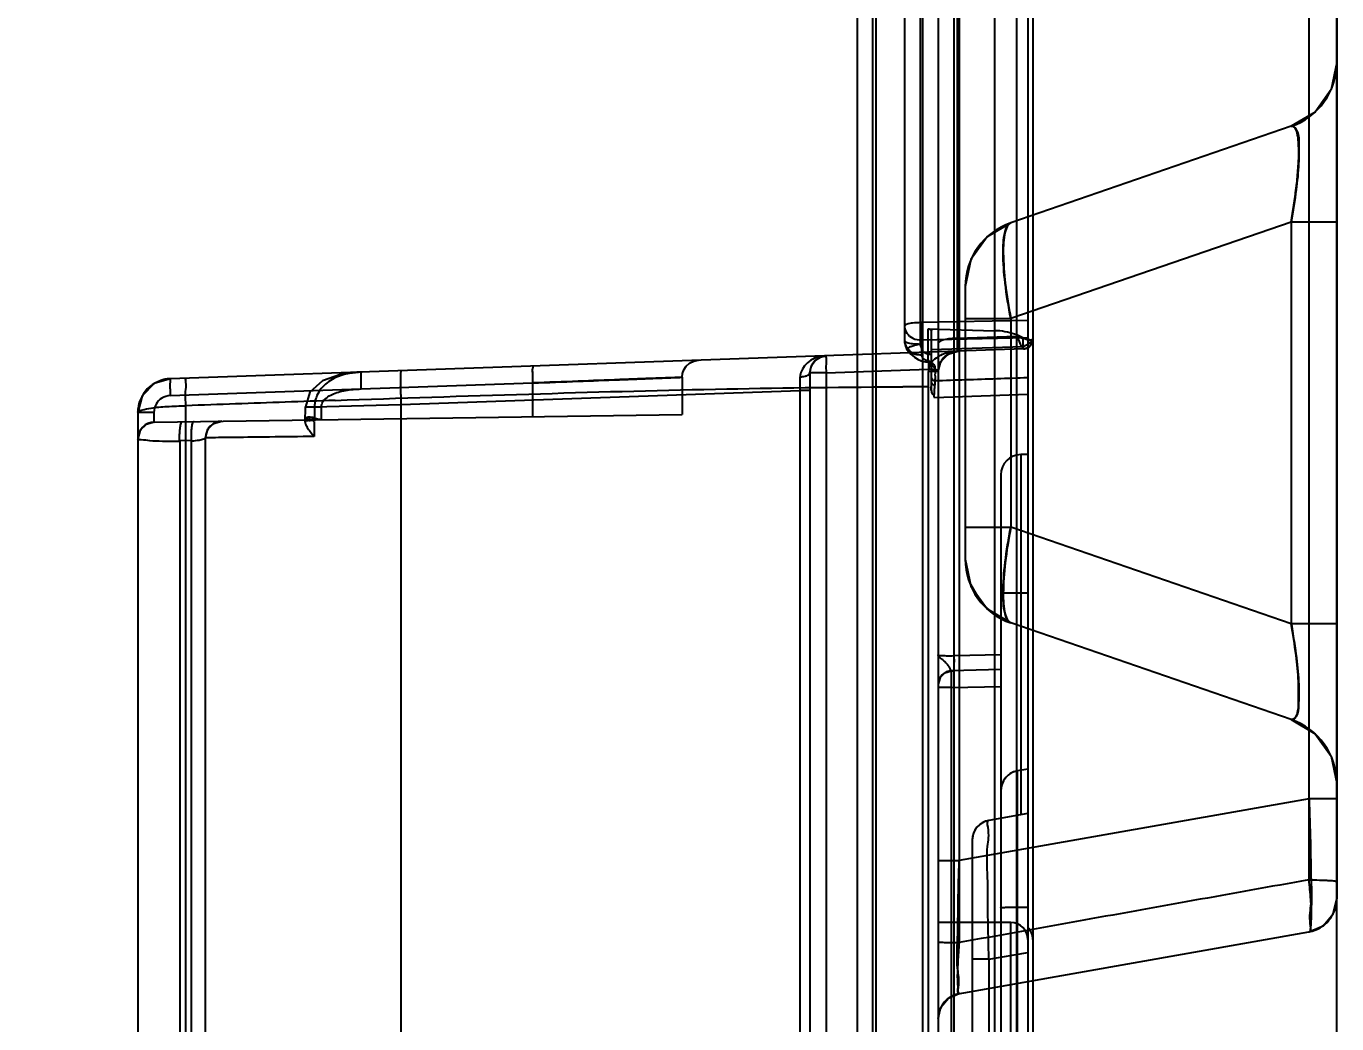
# Model space of a CAD drawing. Header units: millimetres. Extents: x 2750 to 4049, y 1371 to 1831.
# Drawn here: x 3567.16 to 3606.16, y 1622.32 to 1652.02 of the extents above; entities that cross this region are included whole.
import ezdxf

# ---------------------------------------------------------------- set-up
doc = ezdxf.new("R2010")
doc.units = ezdxf.units.MM
doc.styles.get("Standard").update_dxf_attribs({"font": 'arial.ttf'})
doc.dimstyles.get("Standard").update_dxf_attribs({"dimtxt": 0.18, "dimasz": 0.18, "dimexe": 0.18, "dimexo": 0.0625, "dimgap": 0.09, "dimtad": 0, "dimtih": 1, "dimtoh": 1, "dimzin": 0, "dimdsep": 46, "dimtxsty": 'Standard', "dimcen": 0.09, "dimadec": 0, "dimazin": 0, "dimtfac": 1, "dimtofl": 0, "dimtmove": 0, "dimatfit": 3, "dimfxl": 0, "dimtolj": 1, "dimtzin": 0, "dimarcsym": 0})

# ---------------------------------------------------------------- blocks, each defined once
blk = doc.blocks.new('*D208')
at = {"color": 4, "lineweight": -2, "transparency": 16777216}
for p, q in [((3528.156, 1761.986), (3528.156, 1795.057)), ((3536.156, 1795.057), (3553.126, 1795.057)), ((3598.155, 1795.057), (3580.029, 1795.057)), ((3606.155, 1608.016), (3606.155, 1795.057))]:
    blk.add_line(p, q, dxfattribs=at)
at = {"color": 4, "transparency": 16777216}
for points in [[(3536.156, 1796.391), (3536.156, 1793.724), (3528.156, 1795.057)], [(3598.155, 1796.391), (3598.155, 1793.724), (3606.155, 1795.057)]]:
    blk.add_solid(points, dxfattribs=at)
at = {"layer": 'Defpoints', "color": 0, "transparency": 16777216}
for p in [(3528.156, 1795.057), (3528.156, 1761.986), (3606.155, 1608.016)]:
    blk.add_point(p, dxfattribs=at)
at = {"color": 6, "transparency": 16777216, "insert": (3566.577, 1795.057), "char_height": 8, "attachment_point": 5}
blk.add_mtext('\\A1;78.00', dxfattribs=at)

msp = doc.modelspace()

# ---------------------------------------------------------------- linework, layer by layer
at = {"color": 6, "linetype": 'Continuous'}
for p, q in [((3596.96, 1777.291), (3596.96, 1457.291)), ((3594.773, 1520.041), (3594.773, 1724.601)), ((3594.296, 1724.099), (3594.296, 1520.543)), ((3595.973, 1722.378), (3595.973, 1522.264)), ((3597.11, 1721.18), (3597.11, 1523.462)), ((3594.868, 1642.727), (3594.868, 1709.545)), ((3596.634, 1535.004), (3596.634, 1709.638)), ((3594.917, 1707.818), (3594.917, 1624.739)), ((3605.325, 1705.907), (3605.325, 1626.608)), ((3606.155, 1704.919), (3606.155, 1626.045)), ((3592.445, 1561.967), (3592.445, 1682.675)), ((3591.884, 1682.2), (3591.884, 1562.443)), ((3593.829, 1681.271), (3593.829, 1563.371)), ((3592.352, 1563.449), (3592.352, 1681.193)), ((3593.768, 1642.558), (3593.776, 1671.21)), ((3593.291, 1670.976), (3593.291, 1642.657)), ((3606.155, 1650.94), (3605.986, 1650.133)), ((3605.986, 1650.133), (3605.507, 1649.462)), ((3605.507, 1649.462), (3604.8, 1649.04)), ((3604.8, 1649.04), (3596.456, 1646.167)), ((3604.8, 1646.189), (3596.456, 1643.316)), ((3604.8, 1646.189), (3604.8, 1634.231)), ((3606.155, 1646.189), (3604.8, 1646.189)), ((3595.27, 1645.074), (3595.1, 1644.266)), ((3595.1, 1644.266), (3595.1, 1636.154)), ((3596.96, 1643.26), (3593.776, 1643.194)), ((3595.1, 1643.316), (3596.456, 1643.316)), ((3596.456, 1643.316), (3596.456, 1637.104)), ((3596.96, 1642.742), (3593.794, 1642.675)), ((3593.794, 1642.675), (3593.794, 1642.239)), ((3594, 1642.257), (3594, 1643.009)), ((3594, 1643.009), (3595.973, 1642.955)), ((3594.095, 1641.221), (3594.095, 1642.956)), ((3594.868, 1642.727), (3596.634, 1642.789)), ((3596.809, 1642.745), (3596.811, 1642.476)), ((3596.835, 1642.411), (3571.448, 1641.525)), ((3596.811, 1642.476), (3594.095, 1642.382)), ((3594.296, 1642.586), (3594.296, 1642.15)), ((3582.233, 1641.399), (3582.233, 1641.678)), ((3586.678, 1641.568), (3586.678, 1640.456)), ((3590.477, 1641.704), (3590.477, 1602.938)), ((3590.962, 1641.704), (3590.477, 1641.704)), ((3590.962, 1641.704), (3594.008, 1641.811)), ((3590.962, 1641.704), (3590.962, 1602.938)), ((3594.005, 1602.902), (3594.005, 1641.741)), ((3594.296, 1641.741), (3594.005, 1641.741)), ((3594.297, 1641.756), (3594.296, 1641.741)), ((3571.439, 1641.022), (3582.233, 1641.399)), ((3578.307, 1640.76), (3590.186, 1641.175)), ((3582.232, 1640.394), (3582.232, 1641.398)), ((3590.186, 1603.467), (3590.186, 1641.175)), ((3590.477, 1641.175), (3590.186, 1641.175)), ((3592.997, 1641.285), (3593.243, 1641.285)), ((3571.906, 1603.922), (3571.906, 1640.72)), ((3575.735, 1640.685), (3578.307, 1640.76)), ((3578.307, 1640.76), (3578.307, 1603.882)), ((3596.96, 1641.051), (3594.187, 1640.958)), ((3570.478, 1640.521), (3570.478, 1604.122)), ((3570.955, 1640.521), (3570.478, 1640.521)), ((3570.955, 1640.521), (3570.955, 1640.236)), ((3570.971, 1640.236), (3586.678, 1640.456)), ((3575.459, 1640.235), (3575.464, 1640.685)), ((3575.464, 1640.685), (3575.941, 1640.685)), ((3575.735, 1640.685), (3575.735, 1640.306)), ((3575.941, 1640.306), (3575.941, 1640.685)), ((3570.971, 1640.236), (3570.963, 1640.236)), ((3575.729, 1640.25), (3575.729, 1639.806)), ((3575.941, 1640.306), (3575.872, 1640.305)), ((3572.072, 1639.681), (3571.723, 1639.676)), ((3571.724, 1639.659), (3571.724, 1604.982)), ((3572.073, 1604.977), (3572.073, 1639.664)), ((3572.488, 1604.877), (3572.488, 1639.764)), ((3596.756, 1639.266), (3596.756, 1628.546)), ((3596.96, 1639.266), (3596.756, 1639.266)), ((3596.156, 1638.666), (3596.156, 1605.976)), ((3595.1, 1637.104), (3596.456, 1637.104)), ((3604.8, 1634.231), (3596.456, 1637.104)), ((3595.1, 1636.154), (3595.27, 1635.346)), ((3596.96, 1635.137), (3596.156, 1635.137)), ((3604.8, 1631.381), (3596.456, 1634.254)), ((3606.155, 1634.231), (3604.8, 1634.231)), ((3594.773, 1633.282), (3596.156, 1633.318)), ((3594.349, 1632.627), (3594.296, 1632.429)), ((3594.296, 1632.528), (3594.296, 1632.431)), ((3596.156, 1632.87), (3594.688, 1632.831)), ((3594.688, 1632.831), (3594.735, 1632.832)), ((3594.688, 1611.813), (3594.688, 1632.829)), ((3594.688, 1632.329), (3594.296, 1632.329)), ((3594.688, 1632.329), (3596.156, 1632.367)), ((3604.8, 1631.381), (3605.507, 1630.958)), ((3596.96, 1629.905), (3596.656, 1629.852)), ((3596.656, 1614.73), (3596.656, 1629.852)), ((3605.331, 1629.015), (3594.919, 1627.179)), ((3606.155, 1629.014), (3605.331, 1629.014)), ((3596.96, 1628.582), (3595.802, 1628.378)), ((3595.306, 1627.787), (3595.306, 1616.794)), ((3594.296, 1627.179), (3594.919, 1627.179)), ((3596.656, 1625.796), (3596.96, 1625.798)), ((3596.458, 1625.336), (3594.296, 1625.336)), ((3596.458, 1619.306), (3596.458, 1625.336)), ((3594.893, 1623.215), (3605.328, 1625.055)), ((3605.332, 1625.056), (3605.334, 1625.057)), ((3595.802, 1624.242), (3596.96, 1624.446)), ((3595.802, 1624.242), (3595.306, 1624.242)), ((3595.802, 1624.242), (3595.802, 1620.339)), ((3594.296, 1622.478), (3594.377, 1622.816))]:
    msp.add_line(p, q, dxfattribs=at)
for points in [[(3596.456, 1646.167), (3595.75, 1645.746), (3595.27, 1645.074)], [(3596.829, 1642.411), (3596.961, 1642.448), (3597.06, 1642.538), (3597.108, 1642.665)], [(3596.84, 1642.411), (3596.991, 1642.467), (3597.083, 1642.578), (3597.111, 1642.703)], [(3597.11, 1642.703), (3597.11, 1642.699), (3597.108, 1642.694), (3597.102, 1642.69)], [(3593.396, 1642.35), (3593.484, 1642.253), (3593.585, 1642.168), (3593.702, 1642.095), (3593.838, 1642.04), (3593.993, 1642.014)], [(3594.295, 1641.756), (3594.357, 1642.004), (3594.49, 1642.184), (3594.664, 1642.296), (3594.878, 1642.343)], [(3594.296, 1641.742), (3594.374, 1642.037), (3594.586, 1642.256), (3594.878, 1642.343)], [(3596.838, 1642.413), (3596.904, 1642.426), (3596.965, 1642.454)], [(3586.678, 1641.568), (3586.69, 1641.678), (3586.728, 1641.79), (3586.797, 1641.896), (3586.895, 1641.985), (3587.02, 1642.048), (3587.164, 1642.074)], [(3590.477, 1641.704), (3590.527, 1641.922), (3590.64, 1642.075), (3590.79, 1642.17), (3590.962, 1642.206)], [(3594.052, 1641.996), (3594.091, 1641.96), (3594.095, 1641.955)], [(3571.448, 1641.525), (3570.959, 1641.379), (3570.606, 1641.012), (3570.478, 1640.521)], [(3571.448, 1641.525), (3571.293, 1641.507), (3571.144, 1641.465)], [(3577.137, 1641.724), (3576.504, 1641.653), (3575.973, 1641.461), (3575.597, 1641.12), (3575.464, 1640.685)], [(3594.095, 1641.4), (3594.094, 1641.368), (3594.089, 1641.33)], [(3570.495, 1640.702), (3570.482, 1640.612), (3570.478, 1640.521)], [(3575.778, 1640.335), (3575.684, 1640.367), (3575.607, 1640.384), (3575.549, 1640.384), (3575.488, 1640.361)], [(3570.971, 1640.236), (3570.722, 1640.166), (3570.546, 1639.989), (3570.478, 1639.736)], [(3572.488, 1639.765), (3572.557, 1640.018), (3572.733, 1640.195), (3572.981, 1640.264)], [(3575.536, 1640.317), (3575.517, 1640.304), (3575.514, 1640.305), (3575.516, 1640.296), (3575.521, 1640.28)], [(3595.1, 1636.154), (3595.218, 1635.476), (3595.561, 1634.873)], [(3595.27, 1635.346), (3595.75, 1634.675), (3596.456, 1634.254)], [(3595.561, 1634.873), (3595.969, 1634.5), (3596.456, 1634.254)], [(3594.349, 1632.628), (3594.491, 1632.774), (3594.688, 1632.831)], [(3605.507, 1630.958), (3605.986, 1630.287), (3606.155, 1629.48)], [(3596.656, 1629.852), (3596.54, 1629.819), (3596.426, 1629.759), (3596.323, 1629.671), (3596.238, 1629.556), (3596.181, 1629.417), (3596.16, 1629.261)], [(3595.802, 1628.378), (3595.663, 1628.335), (3595.529, 1628.254), (3595.415, 1628.131), (3595.336, 1627.972), (3595.306, 1627.787)], [(3605.331, 1625.056), (3605.754, 1625.241), (3606.049, 1625.596), (3606.155, 1626.045)], [(3605.325, 1625.055), (3605.748, 1625.237), (3606.048, 1625.592)], [(3594.377, 1622.816), (3594.6, 1623.083), (3594.919, 1623.22)], [(3594.43, 1622.907), (3594.57, 1623.06), (3594.738, 1623.164), (3594.917, 1623.22)], [(3594.296, 1622.48), (3594.332, 1622.709), (3594.43, 1622.907)]]:
    msp.add_lwpolyline(points, dxfattribs=at)
for centre, radius, start, end in [((3604.145, 1650.94), 2.01, 288.9998, 0), ((3597.11, 1644.266), 2.01, 109, 180), ((3596.819, 1642.703), 0.291, 272, 0.0473), ((3593.794, 1642.657), 0.502, 180.0053, 217.7717), ((3594.899, 1641.741), 0.603, 92, 180), ((3590.98, 1641.704), 0.502, 92, 180), ((3571.483, 1640.521), 1.005, 92, 180), ((3503.004, 1642.097), 87.187, 359.39424, 359.6619), ((3594.896, 1641.741), 0.891, 175.4953, 180.0054), ((3593.271, 1513.198), 128.087, 89.67439, 90.01281), ((3610.775, 1641.134), 16.583, 178.8525, 179.2834), ((3570.978, 1639.736), 0.5, 90.8, 180), ((3572.988, 1639.764), 0.5, 90.8092, 180.0015), ((3596.756, 1638.666), 0.6, 90, 180), ((3597.11, 1636.154), 2.01, 180, 251), ((3594.698, 1632.429), 0.402, 91.497, 180), ((3604.145, 1629.48), 2.01, 0, 71.0002), ((3596.76, 1629.261), 0.6, 100, 180), ((3595.906, 1627.787), 0.6, 100, 180), ((3605.15, 1626.045), 1.005, 280.5264, 0.0039), ((3596.458, 1624.834), 0.502, 0, 90), ((3596.608, 1624.834), 0.502, 0, 45.4531), ((3595.048, 1622.48), 0.751, 100, 180)]:
    msp.add_arc(centre, radius, start, end, dxfattribs=at)
for points, knots in [([(3604.8, 1649.04), (3604.857, 1649.059), (3605.033, 1648.868), (3605.016, 1648.481), (3605.035, 1647.873), (3604.941, 1647.085), (3604.855, 1646.507), (3604.8, 1646.189)], [0, 0, 0, 0, 0.062091, 0.192625, 0.406543, 0.671863, 1, 1, 1, 1]), ([(3604.8, 1646.189), (3604.858, 1646.525), (3604.947, 1647.126), (3605.039, 1647.934), (3605.015, 1648.524), (3605.022, 1648.896), (3604.853, 1649.058), (3604.8, 1649.04)], [0, 0, 0, 0, 0.346415, 0.617427, 0.823529, 0.942564, 1, 1, 1, 1]), ([(3604.8, 1646.189), (3604.834, 1646.385), (3604.895, 1646.769), (3604.966, 1647.326), (3605.012, 1647.833), (3605.03, 1648.268), (3605.02, 1648.575), (3604.994, 1648.77), (3604.969, 1648.878), (3604.937, 1648.96), (3604.9, 1649.017), (3604.851, 1649.048), (3604.815, 1649.045), (3604.8, 1649.04)], [0, 0, 0, 0, 0.20118, 0.393131, 0.567531, 0.716177, 0.832393, 0.877871, 0.915035, 0.944213, 0.966256, 0.983344, 1, 1, 1, 1]), ([(3596.456, 1646.167), (3596.355, 1646.132), (3596.233, 1645.77), (3596.213, 1645.19), (3596.277, 1644.307), (3596.387, 1643.665), (3596.456, 1643.316)], [0, 0, 0, 0, 0.109663, 0.325656, 0.634315, 1, 1, 1, 1]), ([(3596.456, 1643.316), (3596.387, 1643.666), (3596.277, 1644.31), (3596.213, 1645.193), (3596.233, 1645.772), (3596.356, 1646.132), (3596.456, 1646.167)], [0, 0, 0, 0, 0.366771, 0.675451, 0.890813, 1, 1, 1, 1]), ([(3596.456, 1643.316), (3596.388, 1643.667), (3596.279, 1644.314), (3596.22, 1645.2), (3596.238, 1645.778), (3596.358, 1646.133), (3596.456, 1646.167)], [0, 0, 0, 0, 0.367999, 0.679278, 0.893752, 1, 1, 1, 1]), ([(3596.456, 1646.167), (3596.356, 1646.132), (3596.237, 1645.766), (3596.22, 1645.184), (3596.281, 1644.301), (3596.389, 1643.661), (3596.456, 1643.316)], [0, 0, 0, 0, 0.109154, 0.327499, 0.638501, 1, 1, 1, 1]), ([(3593.776, 1643.194), (3593.695, 1643.193), (3593.546, 1643.184), (3593.4, 1643.161), (3593.291, 1643.12), (3593.291, 1643.093)], [0, 0, 0, 0, 0.482611, 0.839451, 1, 1, 1, 1]), ([(3593.291, 1643.093), (3593.291, 1643.02), (3593.345, 1642.865), (3593.54, 1642.711), (3593.708, 1642.675), (3593.794, 1642.675)], [0, 0, 0, 0, 0.306487, 0.640621, 1, 1, 1, 1]), ([(3593.776, 1643.194), (3593.777, 1643.124), (3593.78, 1642.995), (3593.786, 1642.822), (3593.791, 1642.72), (3593.794, 1642.675)], [0, 0, 0, 0, 0.40657, 0.742719, 1, 1, 1, 1]), ([(3594, 1643.009), (3594.016, 1643.008), (3594.045, 1643.003), (3594.081, 1642.988), (3594.095, 1642.966), (3594.095, 1642.956)], [0, 0, 0, 0, 0.410569, 0.7513, 1, 1, 1, 1]), ([(3594.868, 1642.727), (3594.796, 1642.726), (3594.661, 1642.719), (3594.479, 1642.691), (3594.361, 1642.657), (3594.296, 1642.608), (3594.296, 1642.586)], [0, 0, 0, 0, 0.352794, 0.672964, 0.890889, 1, 1, 1, 1]), ([(3594.878, 1642.343), (3594.863, 1642.343), (3594.88, 1642.439), (3594.858, 1642.533), (3594.867, 1642.659), (3594.868, 1642.727)], [0, 0, 0, 0, 0.122491, 0.466375, 1, 1, 1, 1]), ([(3596.809, 1642.745), (3596.733, 1642.789), (3596.56, 1642.864), (3596.278, 1642.933), (3596.076, 1642.952), (3595.973, 1642.955)], [0, 0, 0, 0, 0.304408, 0.643989, 1, 1, 1, 1]), ([(3596.835, 1642.411), (3596.853, 1642.408), (3596.751, 1642.505), (3596.745, 1642.595), (3596.668, 1642.721), (3596.634, 1642.789)], [0, 0, 0, 0, 0.127061, 0.468999, 1, 1, 1, 1]), ([(3597.102, 1642.69), (3597.077, 1642.673), (3596.982, 1642.681), (3596.83, 1642.71), (3596.703, 1642.757), (3596.634, 1642.789)], [0, 0, 0, 0, 0.184797, 0.529577, 1, 1, 1, 1]), ([(3597.072, 1642.646), (3597.049, 1642.65), (3596.996, 1642.662), (3596.907, 1642.693), (3596.843, 1642.725), (3596.809, 1642.745)], [0, 0, 0, 0, 0.23893, 0.578452, 1, 1, 1, 1]), ([(3596.84, 1642.412), (3596.865, 1642.415), (3596.898, 1642.421), (3596.947, 1642.442), (3596.988, 1642.467), (3597.031, 1642.507), (3597.065, 1642.554), (3597.089, 1642.607), (3597.099, 1642.653), (3597.102, 1642.681), (3597.102, 1642.69)], [0, 0, 0, 0, 0.176998, 0.243373, 0.379965, 0.520081, 0.661155, 0.80039, 0.935088, 1, 1, 1, 1]), ([(3597.108, 1642.665), (3597.107, 1642.657), (3597.107, 1642.633), (3597.079, 1642.639), (3597.072, 1642.646)], [0, 0, 0, 0, 0.451277, 1, 1, 1, 1]), ([(3593.291, 1642.657), (3593.291, 1642.63), (3593.398, 1642.591), (3593.541, 1642.568), (3593.687, 1642.559), (3593.768, 1642.558)], [0, 0, 0, 0, 0.159376, 0.515681, 1, 1, 1, 1]), ([(3593.291, 1642.657), (3593.291, 1642.585), (3593.342, 1642.432), (3593.536, 1642.276), (3593.706, 1642.239), (3593.794, 1642.239)], [0, 0, 0, 0, 0.299098, 0.630605, 1, 1, 1, 1]), ([(3593.768, 1642.558), (3593.709, 1642.544), (3593.614, 1642.52), (3593.49, 1642.481), (3593.41, 1642.452), (3593.379, 1642.407), (3593.38, 1642.392)], [0, 0, 0, 0, 0.412448, 0.674992, 0.893908, 1, 1, 1, 1]), ([(3593.38, 1642.392), (3593.382, 1642.372), (3593.408, 1642.325), (3593.494, 1642.284), (3593.624, 1642.246), (3593.731, 1642.238), (3593.794, 1642.239)], [0, 0, 0, 0, 0.127291, 0.318153, 0.594487, 1, 1, 1, 1]), ([(3594, 1642.254), (3593.966, 1642.259), (3593.899, 1642.277), (3593.837, 1642.36), (3593.788, 1642.45), (3593.772, 1642.521), (3593.768, 1642.558)], [0, 0, 0, 0, 0.247241, 0.478288, 0.729667, 1, 1, 1, 1]), ([(3593.998, 1642.312), (3594.023, 1642.314), (3593.968, 1642.155), (3594.019, 1642.007), (3593.993, 1641.659), (3594, 1641.421), (3593.999, 1641.283)], [0, 0, 0, 0, 0.072049, 0.280211, 0.598887, 1, 1, 1, 1]), ([(3594.878, 1642.343), (3594.783, 1642.34), (3594.622, 1642.317), (3594.404, 1642.246), (3594.221, 1642.144), (3594.074, 1641.999), (3594.017, 1641.871), (3594.008, 1641.811)], [0, 0, 0, 0, 0.26326, 0.441331, 0.627788, 0.83345, 1, 1, 1, 1]), ([(3597.072, 1642.646), (3597.056, 1642.621), (3597.015, 1642.577), (3596.945, 1642.53), (3596.874, 1642.501), (3596.83, 1642.485), (3596.811, 1642.476)], [0, 0, 0, 0, 0.279183, 0.558001, 0.802884, 1, 1, 1, 1]), ([(3596.829, 1642.411), (3596.819, 1642.411), (3596.818, 1642.447), (3596.813, 1642.464), (3596.811, 1642.476)], [0, 0, 0, 0, 0.465037, 1, 1, 1, 1]), ([(3582.233, 1641.399), (3582.232, 1641.484), (3582.249, 1641.647), (3582.204, 1641.767), (3582.254, 1641.902), (3582.232, 1641.902)], [0, 0, 0, 0, 0.50909, 0.868632, 1, 1, 1, 1]), ([(3582.233, 1641.678), (3582.233, 1641.732), (3582.206, 1641.778), (3582.253, 1641.902), (3582.232, 1641.902)], [0, 0, 0, 0, 0.724149, 1, 1, 1, 1]), ([(3590.962, 1642.206), (3590.903, 1642.204), (3590.765, 1642.188), (3590.552, 1642.117), (3590.347, 1641.969), (3590.229, 1641.778), (3590.183, 1641.638), (3590.19, 1641.582)], [0, 0, 0, 0, 0.163038, 0.383875, 0.612616, 0.84514, 1, 1, 1, 1]), ([(3590.962, 1642.206), (3590.94, 1642.206), (3590.977, 1642.072), (3590.943, 1641.948), (3590.959, 1641.788), (3590.962, 1641.704)], [0, 0, 0, 0, 0.134879, 0.500575, 1, 1, 1, 1]), ([(3593.794, 1642.239), (3593.794, 1642.222), (3593.801, 1642.196), (3593.819, 1642.163), (3593.838, 1642.138), (3593.864, 1642.114), (3593.895, 1642.096), (3593.928, 1642.079), (3593.964, 1642.071), (3593.987, 1642.062), (3593.998, 1642.058)], [0, 0, 0, 0, 0.169828, 0.271992, 0.375865, 0.497167, 0.625336, 0.750355, 0.873824, 1, 1, 1, 1]), ([(3593.998, 1642.059), (3593.997, 1642.045), (3593.989, 1641.981), (3594, 1642.159), (3593.997, 1642.202), (3593.997, 1642.257)], [0, 0, 0, 0, 0.151795, 0.413412, 1, 1, 1, 1]), ([(3594.095, 1642.237), (3594.097, 1642.239), (3594.079, 1642.247), (3594.054, 1642.251), (3594.02, 1642.257), (3593.997, 1642.257)], [0, 0, 0, 0, 0.094482, 0.342816, 1, 1, 1, 1]), ([(3593.998, 1642.058), (3594.02, 1642.051), (3594.064, 1642.027), (3594.121, 1641.989), (3594.164, 1641.949), (3594.19, 1641.911), (3594.195, 1641.884), (3594.196, 1641.872)], [0, 0, 0, 0, 0.240979, 0.526576, 0.716732, 0.868653, 1, 1, 1, 1]), ([(3593.998, 1642.058), (3594.006, 1642.045), (3594.021, 1642.022), (3594.05, 1641.998), (3594.074, 1641.98), (3594.095, 1641.966), (3594.095, 1641.955)], [0, 0, 0, 0, 0.328091, 0.570198, 0.765733, 1, 1, 1, 1]), ([(3594.095, 1641.955), (3594.095, 1641.945), (3594.112, 1641.9), (3594.16, 1641.871), (3594.196, 1641.871)], [0, 0, 0, 0, 0.226077, 1, 1, 1, 1]), ([(3571.448, 1641.525), (3571.444, 1641.525), (3571.443, 1641.506), (3571.438, 1641.483), (3571.436, 1641.434), (3571.434, 1641.372), (3571.434, 1641.294), (3571.435, 1641.176), (3571.437, 1641.084), (3571.439, 1641.022)], [0, 0, 0, 0, 0.02109, 0.077584, 0.169373, 0.295459, 0.452863, 0.631053, 1, 1, 1, 1]), ([(3571.906, 1640.72), (3571.903, 1640.86), (3571.882, 1641.124), (3571.932, 1641.329), (3571.888, 1641.54), (3571.924, 1641.542)], [0, 0, 0, 0, 0.511465, 0.868759, 1, 1, 1, 1]), ([(3577.136, 1641.724), (3576.95, 1641.717), (3576.608, 1641.674), (3576.138, 1641.463), (3575.812, 1641.121), (3575.734, 1640.818), (3575.735, 1640.685)], [0, 0, 0, 0, 0.290124, 0.53263, 0.79247, 1, 1, 1, 1]), ([(3577.127, 1641.221), (3577.126, 1641.236), (3577.125, 1641.266), (3577.124, 1641.312), (3577.123, 1641.359), (3577.122, 1641.42), (3577.121, 1641.48), (3577.122, 1641.537), (3577.122, 1641.575), (3577.123, 1641.61), (3577.124, 1641.64), (3577.125, 1641.667), (3577.127, 1641.69), (3577.13, 1641.708), (3577.132, 1641.718), (3577.134, 1641.723), (3577.136, 1641.724)], [0, 0, 0, 0, 0.089263, 0.181194, 0.274198, 0.36693, 0.545606, 0.62847, 0.70506, 0.774104, 0.834572, 0.885732, 0.935731, 0.970707, 0.991413, 1, 1, 1, 1]), ([(3578.307, 1641.764), (3578.305, 1641.764), (3578.303, 1641.755), (3578.301, 1641.743), (3578.299, 1641.718), (3578.297, 1641.686), (3578.295, 1641.644), (3578.293, 1641.571), (3578.293, 1641.459), (3578.294, 1641.304), (3578.297, 1641.129), (3578.301, 1640.945), (3578.305, 1640.821), (3578.307, 1640.76)], [0, 0, 0, 0, 0.005684, 0.020161, 0.043729, 0.076313, 0.117793, 0.168034, 0.294231, 0.45188, 0.630388, 0.817261, 1, 1, 1, 1]), ([(3582.232, 1641.397), (3582.68, 1641.415), (3583.548, 1641.447), (3584.704, 1641.492), (3585.748, 1641.532), (3586.203, 1641.549), (3586.797, 1641.572), (3586.219, 1641.55), (3585.761, 1641.533), (3584.718, 1641.493), (3583.554, 1641.448), (3582.682, 1641.416), (3582.232, 1641.398)], [0, 0, 0, 0, 0.151116, 0.289806, 0.401214, 0.474369, 0.500002, 0.524366, 0.596616, 0.708408, 0.848325, 1, 1, 1, 1]), ([(3590.19, 1641.582), (3590.237, 1641.583), (3590.323, 1641.594), (3590.427, 1641.626), (3590.477, 1641.679), (3590.477, 1641.704)], [0, 0, 0, 0, 0.43407, 0.774258, 1, 1, 1, 1]), ([(3594.295, 1641.756), (3594.297, 1641.769), (3594.235, 1641.79), (3594.151, 1641.796), (3594.06, 1641.806), (3594.008, 1641.811)], [0, 0, 0, 0, 0.131485, 0.472394, 1, 1, 1, 1]), ([(3594.095, 1641.552), (3594.094, 1641.543), (3594.103, 1641.52), (3594.135, 1641.487), (3594.171, 1641.465), (3594.196, 1641.466)], [0, 0, 0, 0, 0.203016, 0.474129, 1, 1, 1, 1]), ([(3594.196, 1641.872), (3594.196, 1641.838), (3594.2, 1641.776), (3594.199, 1641.687), (3594.199, 1641.608), (3594.201, 1641.535), (3594.196, 1641.489), (3594.196, 1641.467)], [0, 0, 0, 0, 0.245947, 0.462838, 0.65692, 0.8338, 1, 1, 1, 1]), ([(3594.196, 1641.467), (3594.503, 1641.478), (3595.117, 1641.499), (3596.039, 1641.529), (3596.653, 1641.551), (3596.96, 1641.562)], [0, 0, 0, 0, 0.33335, 0.666706, 1, 1, 1, 1]), ([(3575.941, 1640.685), (3575.941, 1640.736), (3575.976, 1640.845), (3576.098, 1640.969), (3576.26, 1641.063), (3576.45, 1641.132), (3576.661, 1641.18), (3576.889, 1641.209), (3577.046, 1641.218), (3577.127, 1641.221)], [0, 0, 0, 0, 0.10957, 0.231508, 0.364827, 0.508704, 0.662652, 0.826625, 1, 1, 1, 1]), ([(3576.346, 1640.881), (3578.267, 1640.949), (3582.041, 1641.07), (3587.591, 1641.228), (3591.221, 1641.274), (3592.997, 1641.285)], [0, 0, 0, 0, 0.346135, 0.68005, 1, 1, 1, 1]), ([(3594.063, 1641.282), (3594.069, 1641.262), (3594.076, 1641.229), (3594.082, 1641.195), (3594.084, 1641.183)], [0, 0, 0, 0, 0.614072, 1, 1, 1, 1]), ([(3594.084, 1641.183), (3594.085, 1641.202), (3594.088, 1641.274), (3594.095, 1641.347), (3594.095, 1641.4)], [0, 0, 0, 0, 0.265215, 1, 1, 1, 1]), ([(3594.084, 1641.183), (3594.087, 1641.163), (3594.098, 1641.126), (3594.115, 1641.071), (3594.145, 1641.048), (3594.161, 1641.039)], [0, 0, 0, 0, 0.357691, 0.677642, 1, 1, 1, 1]), ([(3594.095, 1641.4), (3594.095, 1641.383), (3594.133, 1641.352), (3594.171, 1641.342), (3594.194, 1641.342)], [0, 0, 0, 0, 0.42041, 1, 1, 1, 1]), ([(3594.194, 1641.342), (3594.189, 1641.314), (3594.18, 1641.251), (3594.176, 1641.152), (3594.171, 1641.081), (3594.168, 1641.045)], [0, 0, 0, 0, 0.287025, 0.634959, 1, 1, 1, 1]), ([(3570.478, 1640.521), (3570.478, 1640.561), (3570.664, 1640.614), (3570.914, 1640.664), (3571.381, 1640.704), (3571.718, 1640.717), (3571.906, 1640.72)], [0, 0, 0, 0, 0.082278, 0.292654, 0.612759, 1, 1, 1, 1]), ([(3571.439, 1641.022), (3571.355, 1641.017), (3571.184, 1640.969), (3570.998, 1640.777), (3570.957, 1640.605), (3570.955, 1640.521)], [0, 0, 0, 0, 0.332551, 0.667788, 1, 1, 1, 1]), ([(3576.346, 1640.881), (3575.853, 1640.863), (3574.866, 1640.826), (3573.386, 1640.776), (3572.4, 1640.739), (3571.906, 1640.72)], [0, 0, 0, 0, 0.333326, 0.666657, 1, 1, 1, 1]), ([(3594.168, 1641.045), (3594.163, 1641.029), (3594.158, 1640.996), (3594.176, 1640.968), (3594.187, 1640.958)], [0, 0, 0, 0, 0.541217, 1, 1, 1, 1]), ([(3575.461, 1640.326), (3575.461, 1640.337), (3575.475, 1640.355), (3575.503, 1640.369), (3575.537, 1640.376), (3575.581, 1640.376), (3575.636, 1640.369), (3575.702, 1640.352), (3575.748, 1640.339), (3575.774, 1640.332)], [0, 0, 0, 0, 0.09925, 0.175973, 0.275794, 0.404799, 0.567766, 0.767539, 1, 1, 1, 1]), ([(3575.726, 1640.251), (3575.714, 1640.257), (3575.69, 1640.267), (3575.656, 1640.287), (3575.62, 1640.285), (3575.595, 1640.307), (3575.56, 1640.3), (3575.532, 1640.291), (3575.497, 1640.279), (3575.471, 1640.298), (3575.461, 1640.317), (3575.461, 1640.326)], [0, 0, 0, 0, 0.132788, 0.265413, 0.38368, 0.478141, 0.564232, 0.714084, 0.796674, 0.909243, 1, 1, 1, 1]), ([(3575.465, 1640.326), (3575.463, 1640.315), (3575.467, 1640.285), (3575.51, 1640.275), (3575.544, 1640.289), (3575.579, 1640.299), (3575.618, 1640.303), (3575.658, 1640.306), (3575.697, 1640.306), (3575.723, 1640.306), (3575.735, 1640.306)], [0, 0, 0, 0, 0.113567, 0.25085, 0.359639, 0.481692, 0.610019, 0.744718, 0.877118, 1, 1, 1, 1]), ([(3575.774, 1640.332), (3575.758, 1640.337), (3575.715, 1640.332), (3575.671, 1640.295), (3575.622, 1640.275), (3575.581, 1640.272), (3575.549, 1640.291), (3575.525, 1640.317), (3575.514, 1640.355), (3575.474, 1640.354), (3575.467, 1640.335), (3575.465, 1640.326)], [0, 0, 0, 0, 0.13742, 0.322336, 0.462016, 0.560376, 0.648558, 0.748097, 0.853589, 0.92796, 1, 1, 1, 1]), ([(3575.889, 1640.307), (3575.874, 1640.31), (3575.849, 1640.315), (3575.81, 1640.321), (3575.787, 1640.327), (3575.774, 1640.332)], [0, 0, 0, 0, 0.389256, 0.656706, 1, 1, 1, 1]), ([(3571.724, 1639.659), (3571.722, 1639.687), (3571.72, 1639.757), (3571.721, 1639.864), (3571.726, 1639.958), (3571.732, 1640.024), (3571.737, 1640.067), (3571.743, 1640.106), (3571.751, 1640.151), (3571.764, 1640.196), (3571.779, 1640.233), (3571.796, 1640.248), (3571.803, 1640.248)], [0, 0, 0, 0, 0.141176, 0.345157, 0.525918, 0.604336, 0.674025, 0.738138, 0.798778, 0.902431, 0.963369, 1, 1, 1, 1]), ([(3572.073, 1639.664), (3572.071, 1639.692), (3572.069, 1639.762), (3572.07, 1639.869), (3572.075, 1639.963), (3572.081, 1640.029), (3572.086, 1640.072), (3572.092, 1640.111), (3572.1, 1640.156), (3572.113, 1640.201), (3572.128, 1640.238), (3572.145, 1640.253), (3572.152, 1640.253)], [0, 0, 0, 0, 0.141188, 0.345158, 0.525913, 0.604328, 0.674015, 0.738127, 0.798766, 0.902421, 0.963367, 1, 1, 1, 1]), ([(3575.524, 1640.3), (3575.508, 1640.3), (3575.473, 1640.293), (3575.452, 1640.234), (3575.473, 1640.16), (3575.523, 1640.061), (3575.612, 1639.939), (3575.686, 1639.853), (3575.729, 1639.806)], [0, 0, 0, 0, 0.076782, 0.152178, 0.269006, 0.446266, 0.689864, 1, 1, 1, 1]), ([(3571.724, 1639.659), (3571.554, 1639.656), (3571.265, 1639.661), (3570.852, 1639.662), (3570.661, 1639.708), (3570.477, 1639.703), (3570.478, 1639.736)], [0, 0, 0, 0, 0.405319, 0.713611, 0.920037, 1, 1, 1, 1]), ([(3572.488, 1639.763), (3572.487, 1639.743), (3572.405, 1639.709), (3572.279, 1639.684), (3572.148, 1639.671), (3572.073, 1639.664)], [0, 0, 0, 0, 0.135383, 0.475583, 1, 1, 1, 1]), ([(3575.729, 1639.806), (3575.285, 1639.8), (3574.497, 1639.791), (3573.491, 1639.778), (3572.855, 1639.77), (3572.562, 1639.766), (3572.488, 1639.764)], [0, 0, 0, 0, 0.411003, 0.72938, 0.930941, 1, 1, 1, 1]), ([(3596.456, 1634.254), (3596.355, 1634.288), (3596.233, 1634.65), (3596.213, 1635.23), (3596.277, 1636.113), (3596.387, 1636.755), (3596.456, 1637.104)], [0, 0, 0, 0, 0.109664, 0.325659, 0.63432, 1, 1, 1, 1]), ([(3596.456, 1637.104), (3596.387, 1636.754), (3596.277, 1636.111), (3596.213, 1635.227), (3596.233, 1634.648), (3596.356, 1634.288), (3596.456, 1634.254)], [0, 0, 0, 0, 0.366773, 0.675453, 0.890813, 1, 1, 1, 1]), ([(3596.456, 1637.104), (3596.388, 1636.753), (3596.279, 1636.106), (3596.22, 1635.22), (3596.238, 1634.643), (3596.358, 1634.287), (3596.456, 1634.254)], [0, 0, 0, 0, 0.368, 0.679279, 0.893752, 1, 1, 1, 1]), ([(3596.456, 1634.254), (3596.356, 1634.288), (3596.237, 1634.654), (3596.22, 1635.236), (3596.281, 1636.119), (3596.389, 1636.759), (3596.456, 1637.104)], [0, 0, 0, 0, 0.109155, 0.327501, 0.638505, 1, 1, 1, 1]), ([(3604.8, 1631.381), (3604.857, 1631.361), (3605.033, 1631.553), (3605.01, 1631.946), (3605.027, 1632.556), (3604.94, 1633.344), (3604.855, 1633.918), (3604.8, 1634.231)], [0, 0, 0, 0, 0.061701, 0.193486, 0.411335, 0.676026, 1, 1, 1, 1]), ([(3604.8, 1634.231), (3604.858, 1633.895), (3604.947, 1633.294), (3605.039, 1632.487), (3605.015, 1631.896), (3605.022, 1631.524), (3604.853, 1631.362), (3604.8, 1631.381)], [0, 0, 0, 0, 0.346416, 0.617427, 0.823529, 0.942564, 1, 1, 1, 1]), ([(3604.8, 1634.231), (3604.834, 1634.035), (3604.895, 1633.651), (3604.966, 1633.094), (3605.012, 1632.587), (3605.03, 1632.153), (3605.02, 1631.845), (3604.994, 1631.65), (3604.969, 1631.542), (3604.937, 1631.46), (3604.9, 1631.403), (3604.851, 1631.372), (3604.815, 1631.375), (3604.8, 1631.381)], [0, 0, 0, 0, 0.20118, 0.393131, 0.567531, 0.716177, 0.832393, 0.877871, 0.915035, 0.944213, 0.966256, 0.983344, 1, 1, 1, 1]), ([(3594.296, 1633.31), (3594.296, 1633.289), (3594.415, 1633.289), (3594.539, 1633.273), (3594.691, 1633.279), (3594.773, 1633.282)], [0, 0, 0, 0, 0.131983, 0.491962, 1, 1, 1, 1]), ([(3594.688, 1632.831), (3594.663, 1632.831), (3594.656, 1632.909), (3594.604, 1632.969), (3594.546, 1633.052), (3594.47, 1633.122), (3594.396, 1633.18), (3594.337, 1633.226), (3594.303, 1633.269), (3594.296, 1633.298), (3594.296, 1633.31)], [0, 0, 0, 0, 0.119125, 0.249913, 0.41284, 0.586131, 0.742347, 0.861738, 0.942413, 1, 1, 1, 1]), ([(3594.759, 1632.833), (3594.762, 1632.833), (3594.764, 1632.849), (3594.768, 1632.869), (3594.771, 1632.912), (3594.773, 1632.966), (3594.774, 1633.035), (3594.775, 1633.142), (3594.774, 1633.225), (3594.773, 1633.282)], [0, 0, 0, 0, 0.020626, 0.075736, 0.165559, 0.289399, 0.444756, 0.622328, 1, 1, 1, 1]), ([(3605.331, 1625.056), (3605.406, 1625.069), (3605.321, 1625.491), (3605.426, 1625.933), (3605.38, 1626.855), (3605.371, 1627.869), (3605.34, 1628.637), (3605.331, 1629.015)], [0, 0, 0, 0, 0.057311, 0.215165, 0.422968, 0.713541, 1, 1, 1, 1]), ([(3605.331, 1629.015), (3605.345, 1628.589), (3605.377, 1627.772), (3605.38, 1626.727), (3605.424, 1625.837), (3605.325, 1625.435), (3605.39, 1625.066), (3605.331, 1625.056)], [0, 0, 0, 0, 0.32219, 0.613919, 0.809613, 0.954709, 1, 1, 1, 1]), ([(3595.802, 1624.242), (3595.793, 1624.673), (3595.769, 1625.493), (3595.778, 1626.589), (3595.72, 1627.533), (3595.834, 1627.98), (3595.736, 1628.366), (3595.802, 1628.378)], [0, 0, 0, 0, 0.31249, 0.590142, 0.812568, 0.951141, 1, 1, 1, 1]), ([(3594.919, 1623.22), (3594.854, 1623.209), (3594.934, 1623.638), (3594.831, 1624.025), (3594.884, 1624.956), (3594.884, 1625.991), (3594.906, 1626.771), (3594.919, 1627.179)], [0, 0, 0, 0, 0.050291, 0.19174, 0.415602, 0.6909, 1, 1, 1, 1]), ([(3594.919, 1627.179), (3594.905, 1626.763), (3594.882, 1625.968), (3594.883, 1624.922), (3594.834, 1623.994), (3594.926, 1623.616), (3594.859, 1623.209), (3594.919, 1623.22)], [0, 0, 0, 0, 0.315474, 0.59517, 0.817415, 0.953432, 1, 1, 1, 1]), ([(3605.325, 1626.608), (3604.175, 1626.401), (3601.869, 1625.987), (3598.4, 1625.364), (3596.08, 1624.947), (3594.917, 1624.739)], [0, 0, 0, 0, 0.331454, 0.664787, 1, 1, 1, 1]), ([(3605.325, 1626.608), (3605.431, 1626.607), (3605.587, 1626.604), (3605.785, 1626.597), (3605.911, 1626.591), (3606.013, 1626.584), (3606.086, 1626.576), (3606.13, 1626.569), (3606.149, 1626.563), (3606.155, 1626.559), (3606.155, 1626.557)], [0, 0, 0, 0, 0.382351, 0.559342, 0.713333, 0.835776, 0.924452, 0.978843, 0.993247, 1, 1, 1, 1]), ([(3605.325, 1625.055), (3605.371, 1625.063), (3605.391, 1625.281), (3605.412, 1625.558), (3605.384, 1626.058), (3605.349, 1626.412), (3605.325, 1626.608)], [0, 0, 0, 0, 0.09037, 0.3065, 0.622361, 1, 1, 1, 1]), ([(3596.16, 1625.776), (3596.16, 1625.779), (3596.177, 1625.779), (3596.198, 1625.784), (3596.245, 1625.786), (3596.305, 1625.789), (3596.381, 1625.792), (3596.5, 1625.794), (3596.593, 1625.795), (3596.656, 1625.796)], [0, 0, 0, 0, 0.017662, 0.069452, 0.158978, 0.283777, 0.439327, 0.616981, 1, 1, 1, 1]), ([(3594.296, 1624.76), (3594.296, 1624.759), (3594.301, 1624.757), (3594.308, 1624.756), (3594.321, 1624.754), (3594.35, 1624.752), (3594.401, 1624.749), (3594.477, 1624.746), (3594.572, 1624.743), (3594.721, 1624.74), (3594.838, 1624.739), (3594.917, 1624.739)], [0, 0, 0, 0, 0.004823, 0.017295, 0.038254, 0.068193, 0.15742, 0.282189, 0.437971, 0.616057, 1, 1, 1, 1]), ([(3594.917, 1624.739), (3594.9, 1624.544), (3594.877, 1624.193), (3594.855, 1623.679), (3594.876, 1623.446), (3594.88, 1623.213), (3594.917, 1623.22)], [0, 0, 0, 0, 0.384288, 0.713973, 0.926666, 1, 1, 1, 1])]:
    msp.add_open_spline(points, degree=3, knots=knots, dxfattribs=at)
for points in [[(3594.095, 1642.341), (3594.095, 1642.332), (3594.089, 1642.318), (3594.079, 1642.318)], [(3575.734, 1640.306), (3575.733, 1640.293), (3575.74, 1640.279), (3575.733, 1640.269)]]:
    msp.add_open_spline(points, degree=3, dxfattribs=at)

# ---------------------------------------------------------------- dimensions: what is measured, and where the dimension line sits
dim = msp.add_linear_dim(base=(3528.156, 1795.057), p1=(3606.155, 1608.016), p2=(3528.156, 1761.986), dimstyle='Standard', override={"dimtxt": 8, "dimasz": 8, "dimexe": 0, "dimexo": 0, "dimgap": 0, "dimtih": 0, "dimtoh": 0, "dimzin": 0, "dimcen": 0, "dimclrd": 4, "dimclre": 4, "dimclrt": 6, "dimadec": 2, "dimtp": 0, "dimtm": 0, "dimtzin": 0})
dim.commit()
dim.dimension.update_dxf_attribs({"geometry": '*D208', "text_midpoint": (3566.577, 1795.057), "dimtype": 160})

doc.saveas('drawing.dxf')
